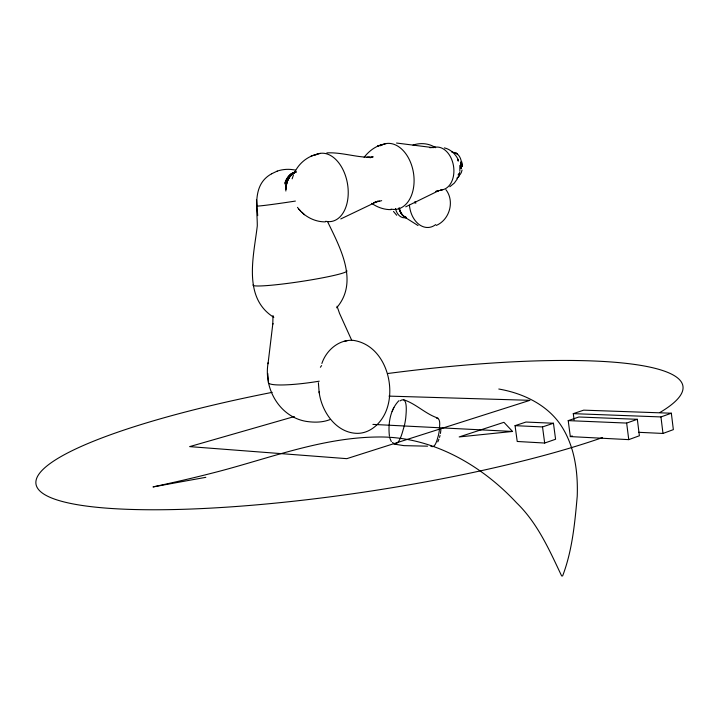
<?xml version="1.0" encoding="UTF-8"?>
<svg xmlns="http://www.w3.org/2000/svg" width="719" height="719" viewBox="0 0 719 719"><rect width="100%" height="100%" fill="white"/><g stroke="black" fill="none" stroke-linecap="round" stroke-linejoin="round"><path stroke-width="1.08" d="M329.904 419.626C322.283 422.61 313.844 422.583 305.854 421.325C279.26 416.616 263.46 388.233 268.169 362.574M273.013 315.56L272.771 324.233L272.852 323.514L268.034 363.751M458.246 160.948L458.039 159.456M459.836 171.32L459.854 165.424M440.927 429.486L440.45 433.458M286.063 188.486C286.207 182.231 288.957 175.508 294.799 172.578M405.66 216.743L406.181 217.713A2.867 0.503 28.3 0 1 406.415 217.92L406.388 217.911M462.056 170.026L461.122 173.198M285.039 184.046C286.072 178.815 289.613 173.692 294.925 172.165M439.516 437.413L440.037 435.471M292.139 178.833L293.469 174.915M398.829 400.753C390.066 409.839 387.945 423.949 389.437 436.109M285.182 183.111L286.872 178.968L291.114 174.034A18.775 14.452 82.4 0 1 296.201 171.895M284.922 183.003C286.351 178.015 289.955 173.252 295.221 172.048M438.914 439.183L437.808 441.87M392.134 411.511L392.682 410.225M393.14 409.138L393.859 407.439M321.878 363.472C326.237 350.315 338.838 339.305 353.227 340.348C383.173 344.707 395.845 382.445 387.065 408.419C382.957 421.082 371.885 433.045 357.864 433.359C336.195 433.431 321.384 411.457 319.092 391.738M295.105 171.535C299.419 162.943 307.696 156.374 317.088 154.208M457.518 178.609L454.336 183.057L449.851 186.742M320.386 367.256L321.609 365.567M364.129 157.272C368.937 151.143 375.39 146.092 383.128 144.366M336.636 307.813C359.221 281.704 339.781 247.084 327.496 221.461M400.052 400.905C408.5 395.073 405.974 414.288 405.75 417.973A53.422 34.773 -73.7 0 1 404.258 426.16C402.676 430.124 399.387 448.728 392.466 442.482M271.611 173.791C251.992 184.657 257.294 207.548 257.294 225.802C253.915 255.497 242.258 297.702 273.831 317.34M277.201 171.113C283.142 169.1 289.532 168.785 295.644 170.187M436.307 225.424C449.654 219.726 454.875 201.284 445.915 189.672M271.575 173.809L277.219 171.104M405.714 206.829L438.581 190.742L435.858 191.416L442.652 189.735M340.779 218.936L376.181 202.012L373.494 202.686L379.659 201.167M436.415 418.063C441.313 418.287 439.327 426.655 439.363 430.034A35.132 23.664 -73.7 0 1 438.419 435.372C437.368 438.527 435.346 449.51 430.618 445.996M296.318 171.976C288.481 174.366 285.128 183.48 285.865 191.029M638.58 432.299L662.99 433.449L673.352 429.629L671.339 413.218L583.702 410.154L573.277 413.65L574.095 419.914M628.757 439.633L639.389 435.759L637.331 419.303L578.885 417.002L568.208 420.624L570.32 436.595L628.757 439.633L626.662 423.069L637.331 419.303M573.277 413.65L660.95 416.93L671.339 413.218M544.678 443.039L555.58 439.246L553.45 423.248L525.975 422.044L515.056 425.657L517.222 441.475L544.678 443.039L542.521 426.933L553.45 423.248M570.32 436.595L572.252 435.921M381.663 144.87L377.529 146.128L386.292 143.53M311.156 156.059L320.216 153.372M294.332 416.553L189.645 446.616L346.801 458.659L529.957 400.321L388.979 396.115M412.994 145.094C420.426 142.56 429.054 143.27 435.624 147.701M347.133 340.752L343.853 341.435M205.823 477.335C188.827 480.382 171.841 483.474 154.855 486.619C151.907 487.194 152.734 486.925 155.16 486.439C174.42 482.314 193.618 477.892 212.689 472.985C267.162 459.225 320.674 437.583 377.592 436.999C431.076 436.047 480.867 464.483 516.53 502.761C537.605 523.117 549.424 550.188 561.656 575.964L562.609 575.946C572.234 550.907 574.885 522.911 577.231 496.2C578.094 471.439 574.58 445.412 560.38 424.48C546.269 404.168 522.596 393.167 498.797 389.024M512.548 431.454L459.18 436.936L503.938 422.314L512.548 431.454L372.909 424.399M435.57 147.152L429.692 147.593L432.505 147.566L396.546 143.036M451.64 151.943L452.961 151.997M326.866 152.877C341.3 152.167 355.267 157.146 369.647 157.326L366.843 157.335L373.161 156.841A22.37 14.865 80.8 0 0 370.105 157.794M391.055 209.624C384.108 209.75 377.331 207.315 371.687 203.342M568.208 420.624L626.662 423.069M515.056 425.657L542.521 426.933M325.365 221.874C314.374 221.982 303.822 216.203 297.477 207.351M427.535 446.166L403.952 445.645L394.021 444.09M444.351 147.88C450.57 149.264 455.567 154.073 458.237 159.735M437.934 418.099C425.495 414.027 416.184 403.853 403.736 399.773M418.036 225.55L405.75 217.794M455.81 153.012L456.978 153.821L455.81 153.012C461.409 155.942 461.373 162.737 462.344 166.457L461.67 161.595M396.717 215.278L393.491 211.449M405.624 217.282L405.723 217.354A12.133 8.826 84.5 0 1 398.991 208.231M298.7 209.067L300.596 210.937M301.881 212.204L304.479 214.774M391.325 441.601L389.851 438.123M351.69 340.249L339.521 313.367L337.058 306.249M414.746 202.929L414.611 201.985L414.674 202.443M457.895 159.519L458.093 160.912M660.95 416.93L662.99 433.449M257.708 215.646L256.503 199.675L256.71 206.119M267.756 373.449L268.493 381.978M318.382 382.688L319.173 392.763M387.676 373.521A327.154 57.044 -8.6 0 1 659.943 412.481M602.531 437.565A327.154 57.044 -8.6 0 1 85.543 505.951A327.154 57.044 -8.6 0 1 272.195 392.358M286.081 189.241A18.802 14.461 82.5 0 1 295.446 172.326M380.27 145.795A33.281 22.352 80.9 0 1 413.398 172.416A33.281 22.352 80.9 0 1 391.01 209.112M433.494 147.674A21.588 15 81.3 0 1 453.491 165.846A21.588 15 81.3 0 1 440.504 189.978M315.695 154.846A34.503 22.082 80.4 0 1 347.637 184.684A34.503 22.082 80.4 0 1 325.725 221.272M381.69 200.637A22.37 14.865 80.8 0 1 377.493 201.104M435.687 224.598A23.853 17.166 84.6 0 1 409.417 205.194M406.1 217.542A11.738 8.556 84.5 0 1 395.504 208.492M346.351 270.542A47.463 3.55 -8.6 0 1 300.353 281.605A47.463 3.55 -8.6 0 1 253.367 284.652M295.392 201.068A31.852 0.836 -8.5 0 1 256.872 205.931M319.245 381.187A47.05 6.426 -8.8 0 1 268.448 382.086M406.325 218.082A13.248 9.635 84.5 0 1 399.449 208.124M405.57 217.093A11.872 8.646 84.5 0 1 399.027 207.998M415.411 201.742A11.872 8.646 84.5 0 1 415.789 203.27M285.901 189.052A18.802 14.461 82.5 0 1 295.158 172.209M458.066 174.87A10.632 6.822 83.4 0 0 459.827 172.713L459.711 172.92A10.659 6.839 83.4 0 1 458.506 174.474M461.014 165.082A13.508 7.873 83.1 0 1 461.104 168.048M460.052 174.043A13.751 8.098 83.1 0 1 457.661 177.611M459.567 175.023A13.931 8.035 83.7 0 1 456.799 178.267M460.034 173.836A13.643 7.99 83.3 0 1 459.531 174.969M461.274 166.493L461.113 168.731L460.654 161.991L461.274 166.493M454.543 152.626L454.102 152.41L454.974 152.877L454.543 152.626"/></g></svg>
